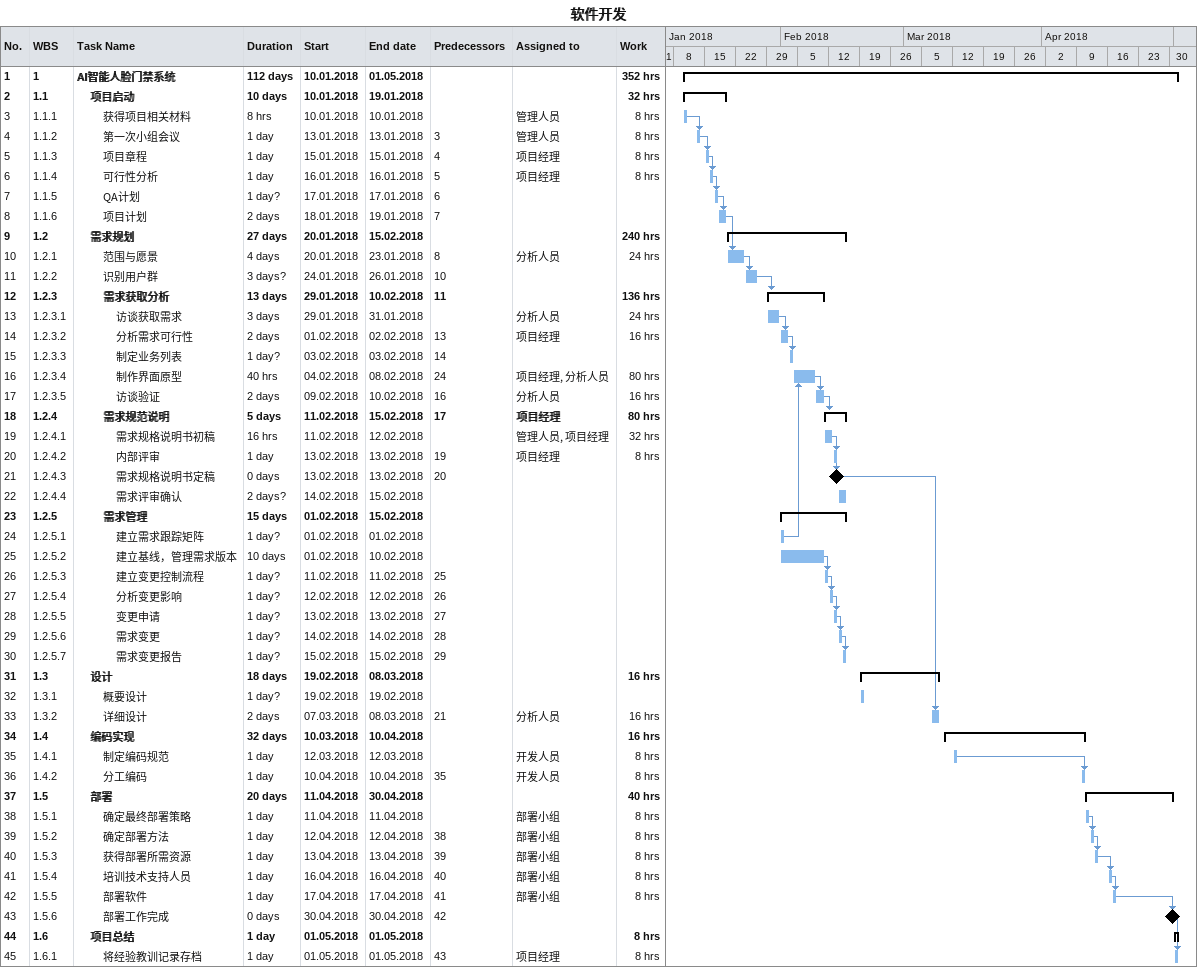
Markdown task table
软件开发

| ID | WBS | Task | Duration | Start | Finish | Predecessors | Resources | Work (h) |
|---|---|---|---|---|---|---|---|---|
| 1 | 1 | **AI智能人脸门禁系统** | 112d | 2018-01-10 | 2018-05-01 |  |  | 352 |
| 2 | 1.1 | **项目启动** | 10d | 2018-01-10 | 2018-01-19 |  |  | 32 |
| 3 | 1.1.1 | 获得项目相关材料 | 8h | 2018-01-10 | 2018-01-10 |  | 管理人员 | 8 |
| 4 | 1.1.2 | 第一次小组会议 | 1d | 2018-01-13 | 2018-01-13 | 3 | 管理人员 | 8 |
| 5 | 1.1.3 | 项目章程 | 1d | 2018-01-15 | 2018-01-15 | 4 | 项目经理 | 8 |
| 6 | 1.1.4 | 可行性分析 | 1d | 2018-01-16 | 2018-01-16 | 5 | 项目经理 | 8 |
| 7 | 1.1.5 | QA计划 | 1d? | 2018-01-17 | 2018-01-17 | 6 |  |  |
| 8 | 1.1.6 | 项目计划 | 2d | 2018-01-18 | 2018-01-19 | 7 |  |  |
| 9 | 1.2 | **需求规划** | 27d | 2018-01-20 | 2018-02-15 |  |  | 240 |
| 10 | 1.2.1 | 范围与愿景 | 4d | 2018-01-20 | 2018-01-23 | 8 | 分析人员 | 24 |
| 11 | 1.2.2 | 识别用户群 | 3d? | 2018-01-24 | 2018-01-26 | 10 |  |  |
| 12 | 1.2.3 | **需求获取分析** | 13d | 2018-01-29 | 2018-02-10 | 11 |  | 136 |
| 13 | 1.2.3.1 | 访谈获取需求 | 3d | 2018-01-29 | 2018-01-31 |  | 分析人员 | 24 |
| 14 | 1.2.3.2 | 分析需求可行性 | 2d | 2018-02-01 | 2018-02-02 | 13 | 项目经理 | 16 |
| 15 | 1.2.3.3 | 制定业务列表 | 1d? | 2018-02-03 | 2018-02-03 | 14 |  |  |
| 16 | 1.2.3.4 | 制作界面原型 | 40h | 2018-02-04 | 2018-02-08 | 24 | 项目经理, 分析人员 | 80 |
| 17 | 1.2.3.5 | 访谈验证 | 2d | 2018-02-09 | 2018-02-10 | 16 | 分析人员 | 16 |
| 18 | 1.2.4 | **需求规范说明** | 5d | 2018-02-11 | 2018-02-15 | 17 | 项目经理 | 80 |
| 19 | 1.2.4.1 | 需求规格说明书初稿 | 16h | 2018-02-11 | 2018-02-12 |  | 管理人员, 项目经理 | 32 |
| 20 | 1.2.4.2 | 内部评审 | 1d | 2018-02-13 | 2018-02-13 | 19 | 项目经理 | 8 |
| 21 | 1.2.4.3 | 需求规格说明书定稿 | 0d | 2018-02-13 | 2018-02-13 | 20 |  |  |
| 22 | 1.2.4.4 | 需求评审确认 | 2d? | 2018-02-14 | 2018-02-15 |  |  |  |
| 23 | 1.2.5 | **需求管理** | 15d | 2018-02-01 | 2018-02-15 |  |  |  |
| 24 | 1.2.5.1 | 建立需求跟踪矩阵 | 1d? | 2018-02-01 | 2018-02-01 |  |  |  |
| 25 | 1.2.5.2 | 建立基线，管理需求版本 | 10d | 2018-02-01 | 2018-02-10 |  |  |  |
| 26 | 1.2.5.3 | 建立变更控制流程 | 1d? | 2018-02-11 | 2018-02-11 | 25 |  |  |
| 27 | 1.2.5.4 | 分析变更影响 | 1d? | 2018-02-12 | 2018-02-12 | 26 |  |  |
| 28 | 1.2.5.5 | 变更申请 | 1d? | 2018-02-13 | 2018-02-13 | 27 |  |  |
| 29 | 1.2.5.6 | 需求变更 | 1d? | 2018-02-14 | 2018-02-14 | 28 |  |  |
| 30 | 1.2.5.7 | 需求变更报告 | 1d? | 2018-02-15 | 2018-02-15 | 29 |  |  |
| 31 | 1.3 | **设计** | 18d | 2018-02-19 | 2018-03-08 |  |  | 16 |
| 32 | 1.3.1 | 概要设计 | 1d? | 2018-02-19 | 2018-02-19 |  |  |  |
| 33 | 1.3.2 | 详细设计 | 2d | 2018-03-07 | 2018-03-08 | 21 | 分析人员 | 16 |
| 34 | 1.4 | **编码实现** | 32d | 2018-03-10 | 2018-04-10 |  |  | 16 |
| 35 | 1.4.1 | 制定编码规范 | 1d | 2018-03-12 | 2018-03-12 |  | 开发人员 | 8 |
| 36 | 1.4.2 | 分工编码 | 1d | 2018-04-10 | 2018-04-10 | 35 | 开发人员 | 8 |
| 37 | 1.5 | **部署** | 20d | 2018-04-11 | 2018-04-30 |  |  | 40 |
| 38 | 1.5.1 | 确定最终部署策略 | 1d | 2018-04-11 | 2018-04-11 |  | 部署小组 | 8 |
| 39 | 1.5.2 | 确定部署方法 | 1d | 2018-04-12 | 2018-04-12 | 38 | 部署小组 | 8 |
| 40 | 1.5.3 | 获得部署所需资源 | 1d | 2018-04-13 | 2018-04-13 | 39 | 部署小组 | 8 |
| 41 | 1.5.4 | 培训技术支持人员 | 1d | 2018-04-16 | 2018-04-16 | 40 | 部署小组 | 8 |
| 42 | 1.5.5 | 部署软件 | 1d | 2018-04-17 | 2018-04-17 | 41 | 部署小组 | 8 |
| 43 | 1.5.6 | 部署工作完成 | 0d | 2018-04-30 | 2018-04-30 | 42 |  |  |
| 44 | 1.6 | **项目总结** | 1d | 2018-05-01 | 2018-05-01 |  |  | 8 |
| 45 | 1.6.1 | 将经验教训记录存档 | 1d | 2018-05-01 | 2018-05-01 | 43 | 项目经理 | 8 |
